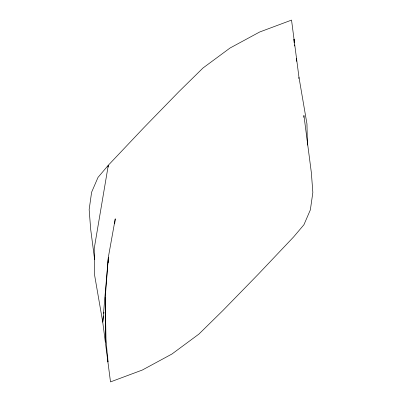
<?xml version="1.0" encoding="UTF-8"?>
<svg xmlns="http://www.w3.org/2000/svg" width="402" height="402" viewBox="0 0 402 402"><rect width="100%" height="100%" fill="white"/><g stroke="black" fill="none" stroke-linecap="round" stroke-linejoin="round"><path stroke-width="0.6" d="M105.535 336.454L105.334 342.072L105.254 297.359L108.359 257.149L115.253 218.834L114.65 223.813M108.158 262.767L108.359 257.149L102.746 322.163L110.505 381.9L142.378 370.011L171.945 354.021L198.915 334.087L223.03 310.399L258.396 274.109L293.616 236.929L303.927 224.748L310.359 209.879L312.846 192.473L311.359 172.694L303.927 115.469L303.766 117.339M298.872 78.576L298.972 77.32L291.54 20.1L259.617 32.024L230.004 48.044L203.005 67.998L178.87 91.701L143.65 127.891L108.299 165.257L98.008 177.408L91.606 192.236L89.154 209.593L90.686 229.306L94.636 259.697M108.133 167.131L108.299 165.257L94.209 248.587L94.701 275.717L102.746 322.163L103.5 315.937M103.801 313.444L103.952 312.203M298.972 77.32L306.967 123.957L307.379 145.122M294.334 42.929L294.018 39.175L294.169 42.919M294.49 44.808L294.596 46.059M105.515 303.636L105.254 297.359L105.972 339.082L107.917 361.986L107.711 356.966M296.495 58.25L296.505 61.385"/></g></svg>
